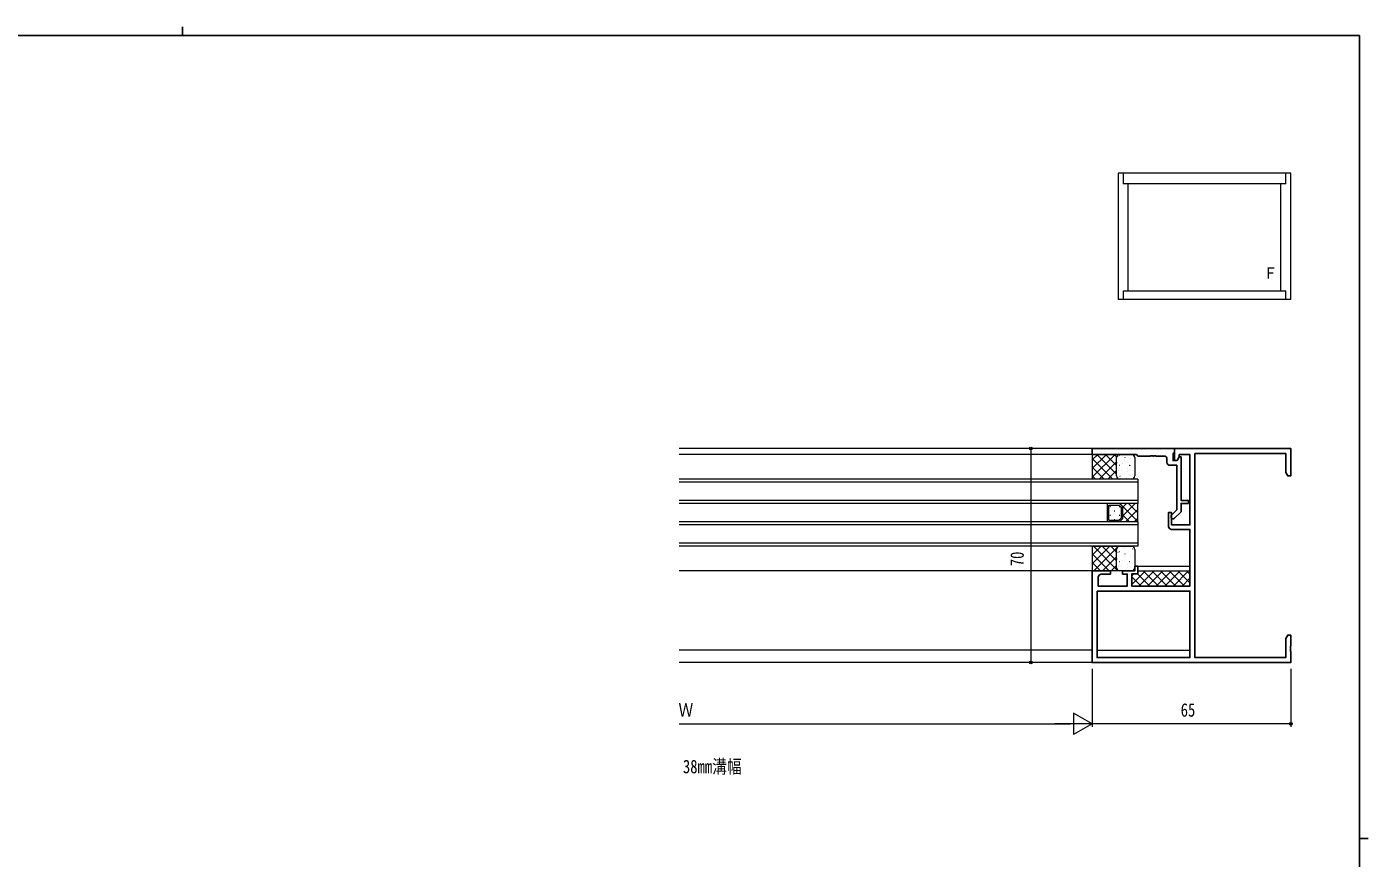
# Model space of a CAD drawing. Units: millimetres on the paper. Extents: x -397 to 397, y -282 to 282.
# Drawn here: x -59.8 to 378.9, y 10.4 to 282.1 of the extents above; entities that cross this region are included whole.
import ezdxf
from ezdxf.enums import TextEntityAlignment as Align

# ---------------------------------------------------------------- set-up
doc = ezdxf.new("R2010")
doc.units = ezdxf.units.MM
for name, color, linetype in [('0-1_USER1', 92, 'Continuous'), ('0-2_YKK_11', 134, 'Continuous'), ('0-7_YKK_ZWAK', 134, 'Continuous')]:
    doc.layers.add(name, color=color, linetype=linetype)
for name, color, linetype, lineweight in [('0-3_YKK_12', 40, 'Continuous', 18), ('0-4_YKK_13', 120, 'Continuous', 18), ('0-5_YKK_A1', 120, 'Continuous', 18), ('0-6_YKK_D', 200, 'Continuous', 18)]:
    doc.layers.add(name, color=color, linetype=linetype, lineweight=lineweight)
doc.styles.add('ＭＳ ゴシック', font='')
doc.styles.get('ＭＳ ゴシック').set_extended_font_data('MS Gothic')

msp = doc.modelspace()

# ---------------------------------------------------------------- linework, layer by layer
at = {"layer": '0-2_YKK_11'}
msp.add_line((313.1, 139.8), (313.1, 140.8), dxfattribs=at)
for points in [[(288.6, 144.3), (315.6, 144.3), (315.6, 143.1), (315.35, 142.804), (315.1, 142.508), (315.1, 140.3), (316.4, 140.3), (317.093, 141.5), (317.7, 141.5), (317.7, 127.3), (320.1, 127.3), (320.1, 126.3), (317.7, 126.3), (317.7, 123.61), (315.595, 121.505)], [(312.1, 141.8), (309.558, 141.8), (309.375, 141.92), (308.825, 141.92), (308.642, 141.8), (308.558, 141.8), (308.375, 141.92), (307.825, 141.92), (307.642, 141.8), (303.6, 141.8), (303.1, 142.3), (288.6, 142.3), (288.6, 144.3)], [(322.23, 142.67), (322.23, 75.93), (351.97, 75.93), (351.97, 82.209), (352.6, 83.3), (353.6, 83.3), (353.6, 79.758), (353.48, 79.575), (353.48, 79.025), (353.6, 78.842), (353.6, 78.758), (353.48, 78.575), (353.48, 78.025), (353.6, 77.842), (353.6, 74.3), (288.6, 74.3), (288.6, 104.3), (294.6, 104.3), (294.6, 103.2), (291.6, 103.2)], [(313.6, 118.8), (313.6, 123.3), (314.6, 123.3), (314.6, 119.3), (320.6, 119.3), (320.6, 142.3), (317.1, 142.3), (317.1, 141.512), (316.4, 140.3), (315.6, 140.3), (315.6, 144.3), (353.6, 144.3), (353.6, 135.3), (352.6, 135.3), (351.97, 136.391), (351.97, 142.67), (322.23, 142.67)], [(314.605, 122.495), (316.3, 124.19), (316.3, 138.8), (314.1, 138.8)], [(290.6, 102.2), (290.6, 99.3), (300.1, 99.3), (300.1, 103.2), (298.6, 103.2), (298.6, 104.3), (302.6, 104.3), (302.6, 105.8), (303.6, 105.8), (303.6, 103.3), (301.6, 103.3), (301.6, 99.3), (320.6, 99.3), (320.6, 117.8), (314.6, 117.8)]]:
    msp.add_lwpolyline(points, dxfattribs=at)
msp.add_lwpolyline([(290.23, 97.67), (320.6, 97.67), (320.6, 75.93), (290.23, 75.93)], close=True, dxfattribs=at)
for centre, radius, start, end in [((312.1, 140.8), 1, 0.00001, 89.99999), ((314.1, 139.8), 1, 180.00001, 269.99999), ((314.6, 118.8), 1, 180.00001, 269.99999), ((315.1, 122), 0.7, 135.00002, 315.00004), ((291.6, 102.2), 1, 90.00001, 179.99999)]:
    msp.add_arc(centre, radius, start, end, dxfattribs=at)
at = {"layer": '0-3_YKK_12'}
for p, q in [((315.9, 144.3), (153.6, 144.3)), ((288.9, 142.3), (153.6, 142.3)), ((303.6, 134.3), (153.6, 134.3)), ((303.6, 133.3), (153.6, 133.3)), ((303.6, 134.3), (303.6, 126.3)), ((303.6, 127.3), (153.6, 127.3)), ((303.6, 126.3), (153.6, 126.3)), ((293.6, 120.3), (293.6, 126.3)), ((294.456, 125.323), (294.656, 125.323)), ((295.871, 123.908), (296.071, 123.908)), ((297.486, 125.323), (297.686, 125.323)), ((303.6, 120.399), (297.699, 126.3)), ((298.6, 124.989), (299.911, 126.3)), ((298.6, 122.161), (302.739, 126.3)), ((299.568, 120.3), (303.6, 124.332)), ((303.6, 123.227), (300.527, 126.3)), ((303.6, 126.056), (303.356, 126.3)), ((303.6, 120.3), (303.6, 126.3)), ((303.6, 120.3), (153.6, 120.3)), ((303.6, 119.3), (153.6, 119.3)), ((294.456, 122.493), (294.656, 122.493)), ((295.871, 121.078), (296.071, 121.078)), ((297.486, 122.493), (297.686, 122.493)), ((298.042, 120.3), (297.821, 120.521)), ((300.87, 120.3), (298.6, 122.57)), ((302.396, 120.3), (303.6, 121.504)), ((303.6, 120.3), (303.6, 112.3)), ((303.6, 113.3), (153.6, 113.3)), ((303.6, 112.3), (153.6, 112.3)), ((303.6, 105.8), (320.6, 105.8)), ((288.6, 104.3), (153.6, 104.3)), ((303.6, 104.3), (320.6, 104.3)), ((288.6, 78.3), (153.6, 78.3)), ((290.23, 78.3), (320.6, 78.3)), ((288.6, 74.3), (153.6, 74.3))]:
    msp.add_line(p, q, dxfattribs=at)
for points in [[(294.1, 120.8), (294.1, 125.8), (297.393, 125.8), (298.1, 125.093), (298.1, 121.507)], [(297.6, 126.3), (298.6, 125.3), (298.6, 121.3), (297.6, 120.3)], [(294.1, 120.8), (297.393, 120.8), (298.1, 121.507)]]:
    msp.add_lwpolyline(points, dxfattribs=at)
at = {"layer": '0-4_YKK_13'}
for p, q in [((288.6, 142.3), (299.4, 142.3)), ((288.8, 142.1), (288.6, 142.3)), ((288.8, 140.645), (290.455, 142.3)), ((288.8, 137.817), (293.283, 142.3)), ((288.8, 134.988), (296.112, 142.3)), ((288.8, 134.5), (288.8, 142.1)), ((295.356, 134.3), (288.8, 140.856)), ((296.6, 135.884), (290.184, 142.3)), ((296.6, 138.713), (293.013, 142.3)), ((296.624, 141.517), (295.841, 142.3)), ((296.6, 135.3), (296.6, 141.3)), ((297.098, 141.776), (297.056, 141.749)), ((297.654, 142.006), (297.554, 142.007)), ((297.6, 142.3), (301.6, 142.3)), ((299.329, 141.29), (299.287, 141.263)), ((299.311, 140.434), (299.301, 140.432)), ((301.271, 140.903), (301.229, 140.876)), ((302.533, 141.19), (302.523, 141.188)), ((302.6, 141.3), (302.6, 135.3)), ((292.527, 134.3), (288.8, 138.027)), ((290.94, 134.3), (296.6, 139.96)), ((293.769, 134.3), (296.6, 137.131)), ((296.771, 139.647), (296.729, 139.62)), ((297.345, 137.222), (297.335, 137.22)), ((297.607, 138.739), (297.507, 138.741)), ((298.387, 137.131), (298.345, 137.104)), ((298.713, 139.26), (298.671, 139.233)), ((300.178, 137.887), (300.169, 137.885)), ((300.329, 136.744), (300.287, 136.717)), ((300.832, 138.694), (300.732, 138.696)), ((300.945, 138.774), (300.903, 138.747)), ((302.56, 136.258), (302.518, 136.231)), ((288.8, 134.5), (288.6, 134.3)), ((299.4, 134.3), (288.6, 134.3)), ((289.699, 134.3), (288.8, 135.199)), ((296.597, 134.3), (296.891, 134.594)), ((301.6, 134.3), (297.6, 134.3)), ((297.771, 135.102), (297.729, 135.075)), ((297.872, 134.595), (297.862, 134.593)), ((300.002, 134.615), (299.96, 134.588)), ((300.784, 135.428), (300.684, 135.429)), ((301.095, 135.351), (301.085, 135.349)), ((288.6, 112.3), (299.4, 112.3)), ((288.8, 112.1), (288.6, 112.3)), ((288.67, 112.23), (288.739, 112.3)), ((288.8, 109.532), (291.568, 112.3)), ((288.8, 106.704), (294.396, 112.3)), ((288.8, 104.5), (288.8, 112.1)), ((294.243, 104.3), (288.8, 109.743)), ((297.071, 104.3), (289.071, 112.3)), ((289.224, 104.3), (296.748, 111.824)), ((296.6, 107.6), (291.9, 112.3)), ((296.6, 110.428), (294.728, 112.3)), ((296.6, 105.3), (296.6, 111.3)), ((297.098, 110.276), (297.056, 110.249)), ((297.076, 112.152), (297.224, 112.3)), ((297.654, 110.506), (297.554, 110.507)), ((297.558, 112.299), (297.557, 112.3)), ((297.6, 112.3), (301.6, 112.3)), ((297.705, 112.3), (297.672, 112.279)), ((298.783, 111.561), (298.774, 111.559)), ((299.329, 109.79), (299.287, 109.763)), ((299.656, 111.919), (299.614, 111.892)), ((301.617, 112.226), (301.607, 112.224)), ((301.887, 111.432), (301.845, 111.405)), ((302.533, 109.69), (302.523, 109.688)), ((302.6, 111.3), (302.6, 105.3)), ((291.415, 104.3), (288.8, 106.915)), ((292.053, 104.3), (296.6, 108.847)), ((294.881, 104.3), (296.6, 106.019)), ((296.771, 108.147), (296.729, 108.12)), ((297.345, 105.722), (297.335, 105.72)), ((297.607, 107.239), (297.507, 107.241)), ((298.387, 105.631), (298.345, 105.604)), ((298.713, 107.76), (298.671, 107.733)), ((299.311, 108.934), (299.301, 108.932)), ((300.178, 106.387), (300.169, 106.385)), ((300.832, 107.194), (300.732, 107.196)), ((300.945, 107.274), (300.903, 107.247)), ((301.271, 109.403), (301.229, 109.376)), ((288.8, 104.5), (288.6, 104.3)), ((299.4, 104.3), (288.6, 104.3)), ((301.6, 104.3), (297.6, 104.3)), ((300.329, 105.244), (300.287, 105.217)), ((306.048, 104.3), (301.6, 99.852)), ((302.22, 103.3), (301.6, 102.68)), ((301.6, 102.36), (304.66, 99.3)), ((303.449, 103.34), (307.489, 99.3)), ((308.877, 104.3), (303.877, 99.3)), ((305.317, 104.3), (310.317, 99.3)), ((311.705, 104.3), (306.705, 99.3)), ((308.145, 104.3), (313.145, 99.3)), ((314.534, 104.3), (309.534, 99.3)), ((310.974, 104.3), (315.974, 99.3)), ((317.362, 104.3), (312.362, 99.3)), ((313.802, 104.3), (318.802, 99.3)), ((320.191, 104.3), (315.191, 99.3)), ((316.631, 104.3), (320.6, 100.331)), ((320.6, 101.881), (318.019, 99.3)), ((319.459, 104.3), (320.6, 103.159)), ((301.611, 99.521), (301.821, 99.311))]:
    msp.add_line(p, q, dxfattribs=at)
for centre, start, end in [((297.6, 141.3), 90, 180), ((301.6, 141.3), 0, 90), ((297.6, 135.3), 180, 270), ((301.6, 135.3), 270, 0), ((297.6, 111.3), 90, 180), ((301.6, 111.3), 0, 90), ((297.6, 105.3), 180, 270), ((301.6, 105.3), 270, 0)]:
    msp.add_arc(centre, 1, start, end, dxfattribs=at)
at = {"layer": '0-5_YKK_A1'}
for p, q in [((353.6, 234.3), (297.1, 234.3)), ((297.1, 234.3), (297.1, 193)), ((298.75, 234.3), (298.75, 230.8)), ((351.95, 230.8), (351.95, 234.3)), ((353.6, 193), (353.6, 234.3)), ((351.95, 230.8), (298.75, 230.8)), ((300.35, 230.8), (300.35, 195.8)), ((350.35, 195.8), (350.35, 230.8)), ((298.75, 195.8), (298.75, 193)), ((298.75, 195.8), (351.95, 195.8)), ((351.95, 193), (351.95, 195.8)), ((353.6, 193), (297.1, 193))]:
    msp.add_line(p, q, dxfattribs=at)
at = {"layer": '0-6_YKK_D'}
for p, q in [((268.6, 144.3), (268.6, 74.3)), ((288.6, 72.3), (288.6, 53.3)), ((288.6, 72.3), (288.6, 53.3)), ((353.6, 72.3), (353.6, 53.3)), ((288.6, 54.3), (282.538, 57.8)), ((282.538, 57.8), (282.538, 50.8)), ((153.6, 54.3), (281.6, 54.3)), ((288.6, 54.3), (276.476, 54.3)), ((288.6, 54.3), (282.538, 50.8)), ((353.6, 54.3), (288.6, 54.3))]:
    msp.add_line(p, q, dxfattribs=at)
for centre in [(268.6, 144.3), (268.6, 74.3), (353.6, 54.3)]:
    msp.add_circle(centre, 0.425, dxfattribs=at)
at = {"layer": '0-7_YKK_ZWAK'}
for p, q in [((-8.886, 282.1), (-8.886, 279.3)), ((376.1, 279.3), (-393.9, 279.3)), ((376.1, 279.3), (376.1, -245.7)), ((376.1, 16.8), (378.9, 16.8))]:
    msp.add_line(p, q, dxfattribs=at)

# ---------------------------------------------------------------- texts
at = {"layer": '0-1_USER1', "style": 'ＭＳ ゴシック', "width": 0.8}
msp.add_text('38mm溝幅', height=4.399, dxfattribs=at).set_placement((154.8, 36.8), align=Align.BOTTOM_LEFT)
at = {"layer": '0-5_YKK_A1', "style": 'ＭＳ ゴシック', "width": 0.9}
msp.add_text('Ｆ', height=3.666, dxfattribs=at).set_placement((344.682, 198.704), align=Align.BOTTOM_LEFT)
at = {"layer": '0-6_YKK_D', "style": 'ＭＳ ゴシック', "width": 0.8}
msp.add_text('70', height=4.399, rotation=90, dxfattribs=at).set_placement((267.6, 105.78), align=Align.BOTTOM_LEFT)
for s, p in [('Ｗ', (153.36, 55.3)), ('65', (317.58, 55.3))]:
    msp.add_text(s, height=4.399, dxfattribs=at).set_placement(p, align=Align.BOTTOM_LEFT)

doc.saveas('drawing.dxf')
